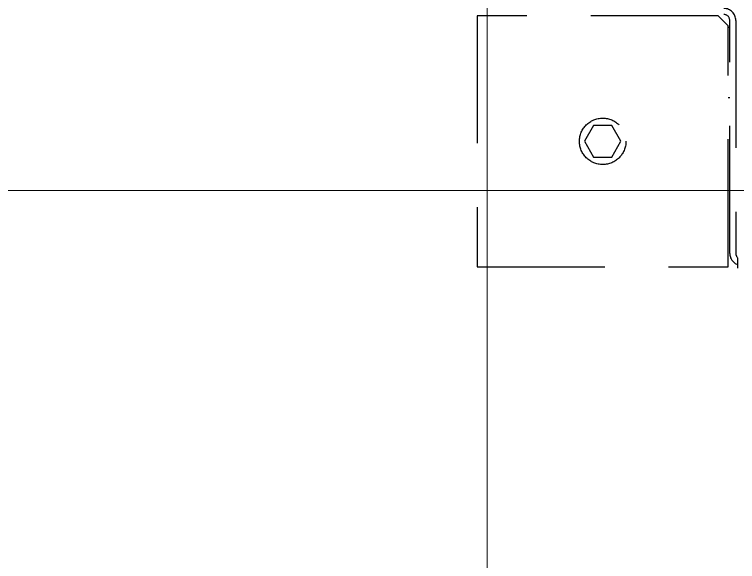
# Model space of a CAD drawing. Extents: x -32000 to 416743, y -254124 to 144214.
# Drawn here: x 255264.6 to 255624.6, y 64115.3 to 64387.7 of the extents above; entities that cross this region are included whole.
import ezdxf

# ---------------------------------------------------------------- set-up
doc = ezdxf.new("R2010")
doc.units = 0
doc.header["$LTSCALE"] = 10
doc.linetypes.add('XFM1Q40$0$HIDDEN', pattern=[9.525, 6.35, -3.175])
doc.layers.add('XFM1Q40$0$M-EQPM-MAU', color=22, linetype='Continuous')
doc.layers.add('XFM7P40ICA$0$H12PL4$0$L40_19_MEJI', color=252, linetype='Continuous')

# ---------------------------------------------------------------- blocks, each defined once
blk = doc.blocks.new('XFM1Q40')
at = {"layer": 'XFM1Q40$0$M-EQPM-MAU', "color": 252, "linetype": 'XFM1Q40$0$HIDDEN'}
for p, q in [((255615, 64387.07, -3.14), (255495, 64387.07, -3.14)), ((255495, 64387.07, -3.14), (255495, 64262.07, -3.14)), ((255620, 64382.07, -3.14), (255615, 64387.07, -3.14)), ((255620.77, 64268.75, -3.25), (255620.77, 64384.75, -3.25)), ((255623.77, 64384.75, -3.25), (255623.77, 64268.75, -3.25)), ((255620, 64262.07, -3.14), (255620, 64382.07, -3.14)), ((255620, 64381.37, -59.79), (255620.77, 64381.37, -59.79)), ((255620, 64346.37, -59.79), (255620.77, 64346.37, -59.79)), ((255552.99, 64332.38, 18.55), (255548.48, 64324.57, 18.55)), ((255562.01, 64332.38, 18.55), (255552.99, 64332.38, 18.55)), ((255566.52, 64324.57, 18.55), (255562.01, 64332.38, 18.55)), ((255548.48, 64324.57, 18.55), (255552.99, 64316.76, 18.55)), ((255562.01, 64316.76, 18.55), (255566.52, 64324.57, 18.55)), ((255552.99, 64316.76, 18.55), (255562.01, 64316.76, 18.55)), ((255495, 64262.07, -3.14), (255620, 64262.07, -3.14))]:
    blk.add_line(p, q, dxfattribs=at)
blk.add_circle((255557.5, 64324.57, -0.66), 11.57, dxfattribs=at)
for centre, radius, start, end in [((255617.77, 64384.75, -3.25), 6, 0, 90), ((255617.77, 64384.75, -3.25), 3, 0, 90), ((255626.77, 64268.75, -3.25), 6, 180, 249.1228), ((255626.77, 64268.75, -3.25), 3, 180, 224.5376)]:
    blk.add_arc(centre, radius, start, end, dxfattribs=at)
at = {"layer": 'XFM1Q40$0$M-EQPM-MAU', "color": 252, "linetype": 'XFM1Q40$0$HIDDEN', "extrusion": (1, 3.44509e-16, 0)}
blk.add_arc((64266.47, -2.37, 255624.63), 5, 90, 180, dxfattribs=at)
blk = doc.blocks.new('XFM7P40ICA$0$H12PL4')
at = {"layer": 'XFM7P40ICA$0$H12PL4$0$L40_19_MEJI', "lineweight": 0}
for p, q in [((255500, 32860), (255500, 89775)), ((251900, 64300), (259100, 64300))]:
    blk.add_line(p, q, dxfattribs=at)
blk = doc.blocks.new('XFM7P40ICA')
blk.add_blockref('XFM7P40ICA$0$H12PL4', (0, 0))

msp = doc.modelspace()

# ---------------------------------------------------------------- block references
for name in ['XFM7P40ICA', 'XFM1Q40']:
    msp.add_blockref(name, (0, 0))

doc.saveas('drawing.dxf')
